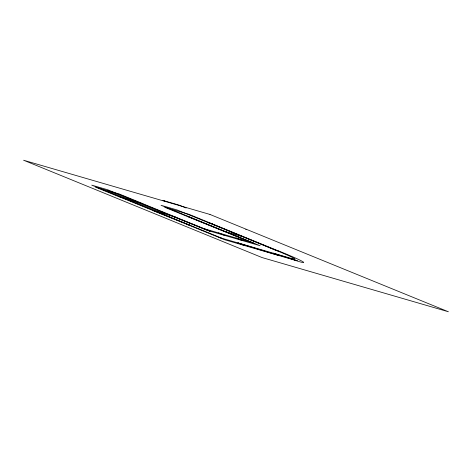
<?xml version="1.0" encoding="UTF-8"?>
<svg xmlns="http://www.w3.org/2000/svg" width="472" height="472" viewBox="0 0 472 472"><rect width="100%" height="100%" fill="white"/><g stroke="black" fill="none" stroke-linecap="round" stroke-linejoin="round"><path stroke-width="0.71" d="M192.015 217.934L187.986 216.76L164.775 207.291L188.959 214.323L212.17 223.793L208.14 222.625M176.074 217.285L153.5 210.718L190.765 225.551L187.537 224.613M226.053 231.823L242.177 236.513M203.922 228.649L253.906 243.192L188.788 216.996L250.679 242.254M218.483 237.239L291.041 258.343L298.776 261.506A46.716 1.959 21 0 0 280.25 251.582L276.214 250.408L177.195 209.993L161.07 205.302L260.096 245.717L206.889 230.242L107.864 189.827L91.739 185.136L221.71 238.177M172.846 216.347L210.111 231.18L142.037 203.391M186.157 208.01L179.065 205.113L162.946 200.423L164.875 201.214M279.442 251.346L211.362 223.563L276.214 250.408A37.371 1.563 21 0 1 291.041 258.343M236.171 238.03L242.36 240.555M218.436 232.873L224.625 235.398M244.024 245.393L237.835 242.868L279.495 255.712L273.306 253.187L297.23 260.874L224.672 239.764L119.463 196.824M107.522 190.635L164.805 214.005M245.776 229.563A1.31 1.168 -73.8 0 1 246.071 229.634M209.975 214.453L23.6 160.238L262.025 257.547L448.4 311.762L209.975 214.453M119.628 194.157L95.444 187.118L118.655 196.594L142.839 203.627L119.628 194.157"/></g></svg>
